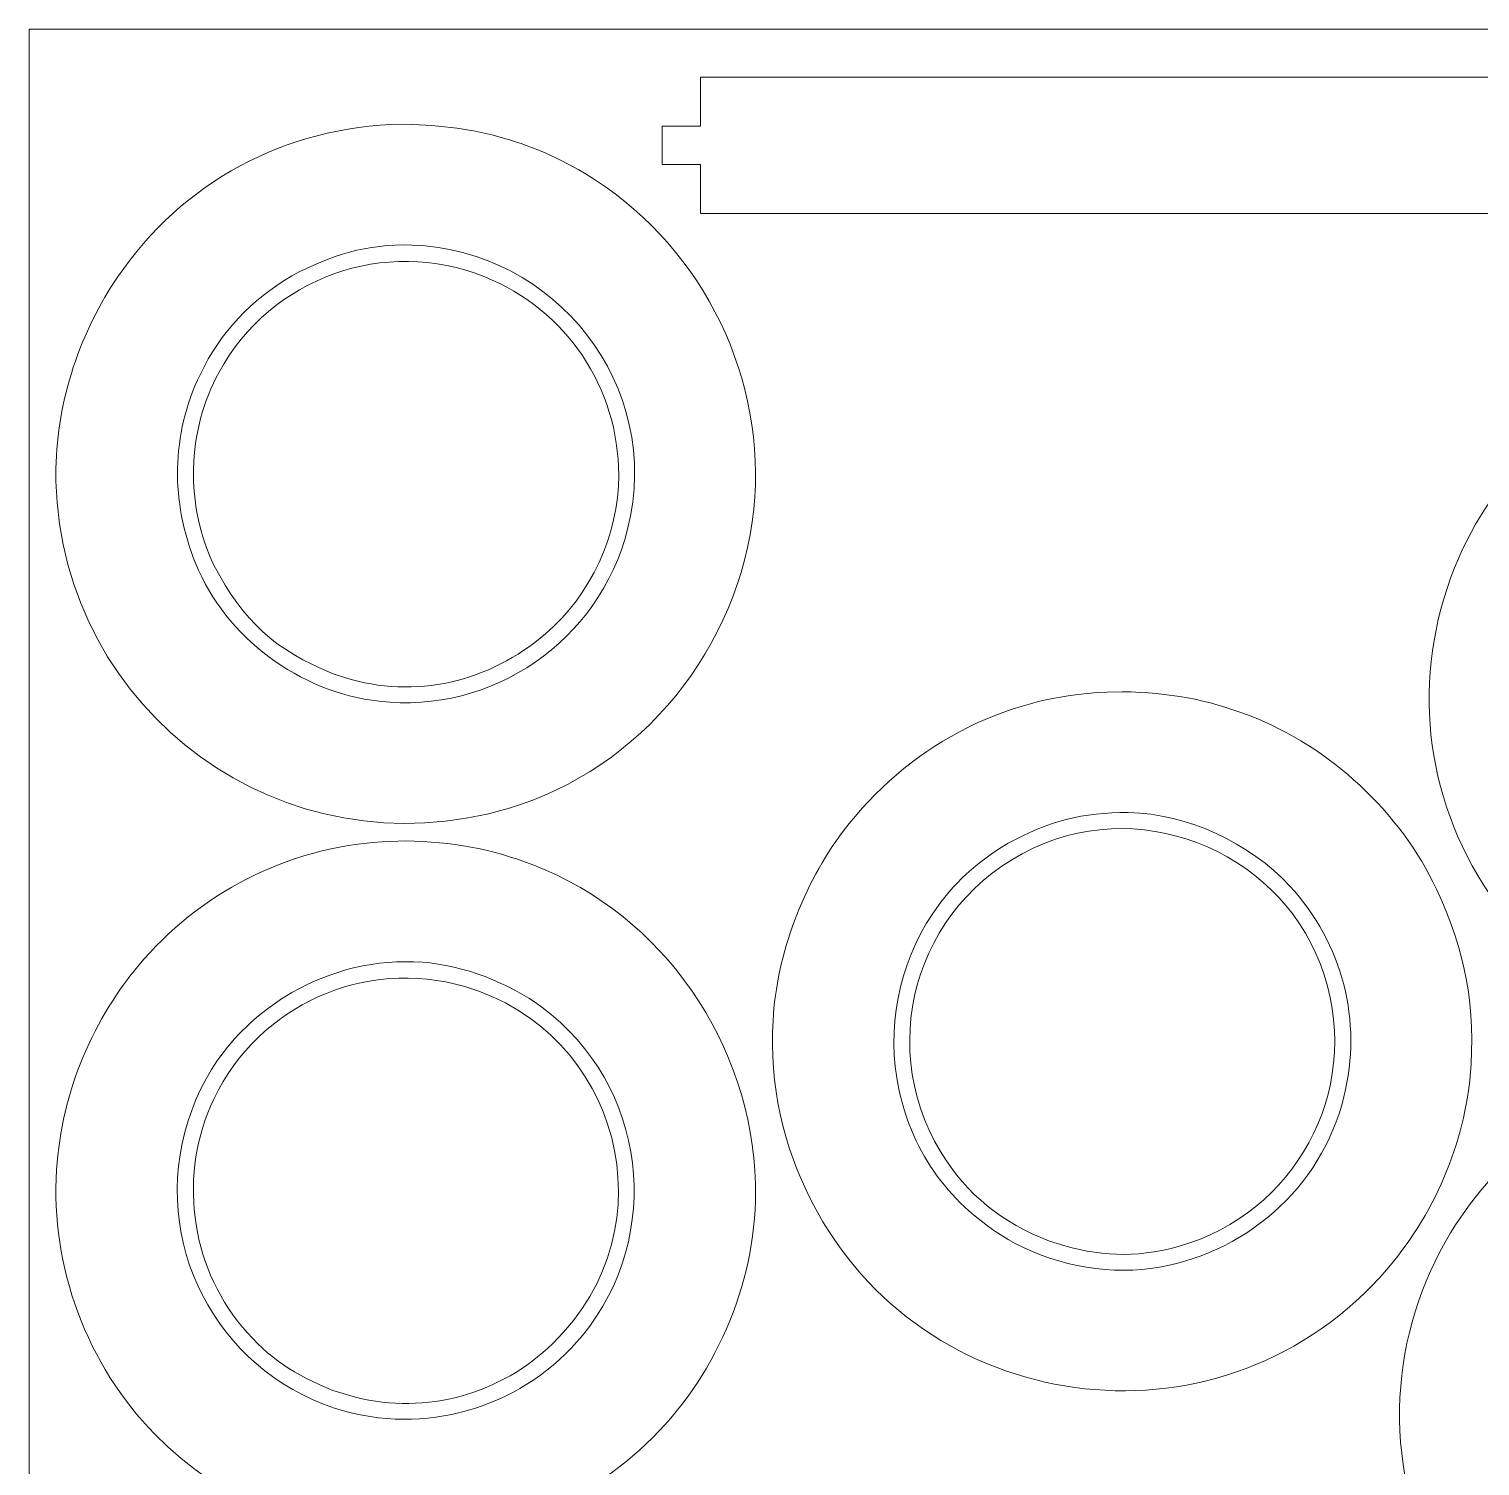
# Model space of a CAD drawing. Header units: millimetres. Extents: x 286 to 667, y 349 to 1219.
# Drawn here: x 476.4 to 573.6, y 1123.1 to 1219.3 of the extents above; entities that cross this region are included whole.
import ezdxf

# ---------------------------------------------------------------- set-up
doc = ezdxf.new("R2010")
doc.units = ezdxf.units.MM
doc.header["$MEASUREMENT"] = 0
doc.layers.add('Camada 1', color=7, linetype='Continuous')

msp = doc.modelspace()

# ---------------------------------------------------------------- linework, layer by layer
at = {"layer": 'Camada 1', "color": 3, "lineweight": 0}
msp.add_lwpolyline([(476.362, 929.323), (666.362, 929.323), (666.362, 1219.323), (476.362, 1219.323), (476.362, 929.323)], close=True, dxfattribs=at)
at = {"layer": 'Camada 1', "color": 5, "lineweight": 9}
for points, knots in [([(521.3513, 1210.2605), (521.3513, 1210.2605), (518.7762, 1210.2605), (518.7762, 1210.2605), (518.7762, 1210.2605), (518.7762, 1210.2605), (518.7762, 1212.8105), (518.7762, 1212.8105), (518.7762, 1212.8105), (518.7762, 1212.8105), (521.3513, 1212.8105), (521.3513, 1212.8105), (521.3513, 1212.8105), (521.3513, 1212.8105), (521.3513, 1216.1105), (521.3513, 1216.1105), (521.3513, 1216.1105), (521.3513, 1216.1105), (585.8512, 1216.1105), (585.8512, 1216.1105), (585.8512, 1216.1105), (585.8512, 1216.1105), (585.8512, 1212.8105), (585.8512, 1212.8105), (585.8512, 1212.8105), (585.8512, 1212.8105), (588.4262, 1212.8105), (588.4262, 1212.8105), (588.4262, 1212.8105), (588.4262, 1212.8105), (588.4262, 1210.2605), (588.4262, 1210.2605), (588.4262, 1210.2605), (588.4262, 1210.2605), (585.8512, 1210.2605), (585.8512, 1210.2605), (585.8512, 1210.2605), (585.8512, 1210.2605), (585.8512, 1206.9605), (585.8512, 1206.9605), (585.8512, 1206.9605), (585.8512, 1206.9605), (521.3513, 1206.9605), (521.3513, 1206.9605), (521.3513, 1206.9605), (521.3513, 1206.9605), (521.3513, 1210.2605), (521.3513, 1210.2605)], [0, 0, 0, 0, 0.0769231, 0.0769231, 0.0769231, 0.0769231, 0.1538462, 0.1538462, 0.1538462, 0.1538462, 0.2307692, 0.2307692, 0.2307692, 0.2307692, 0.3076923, 0.3076923, 0.3076923, 0.3076923, 0.3846154, 0.3846154, 0.3846154, 0.3846154, 0.4615385, 0.4615385, 0.4615385, 0.4615385, 0.5384615, 0.5384615, 0.5384615, 0.5384615, 0.6153846, 0.6153846, 0.6153846, 0.6153846, 0.6923077, 0.6923077, 0.6923077, 0.6923077, 0.7692308, 0.7692308, 0.7692308, 0.7692308, 0.8461538, 0.8461538, 0.8461538, 0.8461538, 1, 1, 1, 1]), ([(501.6188, 1212.9506), (506.3288, 1212.8329), (510.3295, 1211.7725), (514.3188, 1209.2007), (514.3188, 1209.2007), (521.5759, 1204.5221), (525.8283, 1195.8214), (524.9188, 1187.1756), (524.9188, 1187.1756), (523.9445, 1177.9144), (517.4294, 1169.7776), (508.4688, 1167.1257), (508.4688, 1167.1257), (493.4639, 1162.685), (478.578, 1173.4905), (478.1688, 1189.0507), (478.1688, 1189.0507), (478.0502, 1193.5602), (479.4625, 1198.299), (481.8938, 1202.1007), (481.8938, 1202.1007), (486.071, 1208.6325), (492.8353, 1212.5407), (500.5938, 1212.9256), (500.5938, 1212.9256), (500.5938, 1212.9256), (501.6188, 1212.9506), (501.6188, 1212.9506)], [0, 0, 0, 0, 0.125, 0.125, 0.125, 0.125, 0.25, 0.25, 0.25, 0.25, 0.375, 0.375, 0.375, 0.375, 0.5, 0.5, 0.5, 0.5, 0.625, 0.625, 0.625, 0.625, 0.75, 0.75, 0.75, 0.75, 1, 1, 1, 1]), ([(496.7438, 1176.1507), (492.7876, 1177.7327), (490.7286, 1179.6929), (488.7687, 1183.3757), (488.7687, 1183.3757), (486.8043, 1187.3808), (486.9398, 1192.4268), (489.0938, 1196.3507), (489.0938, 1196.3507), (492.5688, 1202.681), (500.1984, 1205.4282), (506.8938, 1202.7257), (506.8938, 1202.7257), (512.3818, 1200.5105), (515.8688, 1195.3118), (515.8688, 1189.4257), (515.8688, 1189.4257), (515.8688, 1185.4279), (514.0014, 1181.4286), (510.9688, 1178.8256), (510.9688, 1178.8256), (507.2234, 1175.6107), (502.2502, 1174.3945), (497.4937, 1175.9007), (497.4937, 1175.9007), (497.4937, 1175.9007), (496.7438, 1176.1507), (496.7438, 1176.1507)], [0, 0, 0, 0, 0.125, 0.125, 0.125, 0.125, 0.25, 0.25, 0.25, 0.25, 0.375, 0.375, 0.375, 0.375, 0.5, 0.5, 0.5, 0.5, 0.625, 0.625, 0.625, 0.625, 0.75, 0.75, 0.75, 0.75, 1, 1, 1, 1]), ([(593.6041, 1197.9363), (596.4055, 1197.8663), (598.6253, 1197.605), (601.3041, 1196.6613), (601.3041, 1196.6613), (610.5306, 1193.4108), (616.7721, 1184.7587), (617.0291, 1174.9864), (617.0291, 1174.9864), (617.1932, 1168.7454), (614.5703, 1162.4022), (610.1542, 1157.9864), (610.1542, 1157.9864), (599.4164, 1147.2493), (581.6219, 1149.538), (573.8042, 1162.0114), (573.8042, 1162.0114), (569.6107, 1168.7022), (569.0176, 1176.6672), (572.1543, 1183.9114), (572.1543, 1183.9114), (574.8183, 1190.0639), (580.3497, 1195.0435), (586.8042, 1196.9614), (586.8042, 1196.9614), (589.0664, 1197.6336), (591.2479, 1197.9363), (593.6041, 1197.9363)], [0, 0, 0, 0, 0.125, 0.125, 0.125, 0.125, 0.25, 0.25, 0.25, 0.25, 0.375, 0.375, 0.375, 0.375, 0.5, 0.5, 0.5, 0.5, 0.625, 0.625, 0.625, 0.625, 0.75, 0.75, 0.75, 0.75, 1, 1, 1, 1]), ([(549.6117, 1174.9441), (552.81, 1174.8641), (555.1859, 1174.4763), (558.1867, 1173.3191), (558.1867, 1173.3191), (563.5165, 1171.2637), (568.2404, 1166.8749), (570.6617, 1161.7191), (570.6617, 1161.7191), (572.6118, 1157.5666), (573.3338, 1153.7528), (572.9117, 1149.1691), (572.9117, 1149.1691), (572.4584, 1144.247), (570.2003, 1139.3593), (566.8617, 1135.7191), (566.8617, 1135.7191), (555.7458, 1123.5988), (536.1489, 1126.5127), (528.8367, 1140.7441), (528.8367, 1140.7441), (526.8511, 1144.6086), (525.9771, 1148.5756), (526.2117, 1152.9191), (526.2117, 1152.9191), (526.4506, 1157.3425), (528.2381, 1162.0672), (530.9117, 1165.5941), (530.9117, 1165.5941), (535.1627, 1171.2019), (541.5419, 1174.6571), (548.5867, 1174.9191), (548.5867, 1174.9191), (548.5867, 1174.9191), (549.6117, 1174.9441), (549.6117, 1174.9441)], [0, 0, 0, 0, 0.1, 0.1, 0.1, 0.1, 0.2, 0.2, 0.2, 0.2, 0.3, 0.3, 0.3, 0.3, 0.4, 0.4, 0.4, 0.4, 0.5, 0.5, 0.5, 0.5, 0.6, 0.6, 0.6, 0.6, 0.7, 0.7, 0.7, 0.7, 0.8, 0.8, 0.8, 0.8, 1, 1, 1, 1]), ([(544.7367, 1138.1441), (541.555, 1139.4168), (539.2296, 1141.1756), (537.4367, 1144.1441), (537.4367, 1144.1441), (532.912, 1151.6356), (536.0627, 1161.4614), (544.4117, 1164.7941), (544.4117, 1164.7941), (552.1658, 1167.8894), (561.2159, 1163.3914), (563.3617, 1155.2191), (563.3617, 1155.2191), (565.4535, 1147.2525), (560.5229, 1139.4705), (552.7867, 1137.6441), (552.7867, 1137.6441), (549.9288, 1136.9694), (547.4916, 1137.2258), (544.7367, 1138.1441)], [0, 0, 0, 0, 0.1666667, 0.1666667, 0.1666667, 0.1666667, 0.3333333, 0.3333333, 0.3333333, 0.3333333, 0.5, 0.5, 0.5, 0.5, 0.6666667, 0.6666667, 0.6666667, 0.6666667, 1, 1, 1, 1]), ([(501.5845, 1164.9473), (504.7855, 1164.8692), (507.1797, 1164.4811), (510.1845, 1163.3223), (510.1845, 1163.3223), (518.9041, 1159.9596), (524.7829, 1151.3166), (525.0345, 1141.9973), (525.0345, 1141.9973), (525.2029, 1135.7609), (522.5734, 1129.4112), (518.1595, 1124.9973), (518.1595, 1124.9973), (508.8253, 1115.6631), (493.903, 1115.9302), (484.7845, 1125.2223), (484.7845, 1125.2223), (480.2592, 1129.8338), (477.7737, 1136.4717), (478.2095, 1142.9223), (478.2095, 1142.9223), (478.5636, 1148.1632), (480.6082, 1153.0684), (484.0595, 1157.0223), (484.0595, 1157.0223), (488.2311, 1161.8014), (494.241, 1164.6845), (500.5845, 1164.9223), (500.5845, 1164.9223), (500.5845, 1164.9223), (501.5845, 1164.9473), (501.5845, 1164.9473)], [0, 0, 0, 0, 0.1111111, 0.1111111, 0.1111111, 0.1111111, 0.2222222, 0.2222222, 0.2222222, 0.2222222, 0.3333333, 0.3333333, 0.3333333, 0.3333333, 0.4444444, 0.4444444, 0.4444444, 0.4444444, 0.5555556, 0.5555556, 0.5555556, 0.5555556, 0.6666667, 0.6666667, 0.6666667, 0.6666667, 0.7777778, 0.7777778, 0.7777778, 0.7777778, 1, 1, 1, 1]), ([(496.7095, 1128.1473), (494.1839, 1129.1924), (492.4553, 1130.2642), (490.6595, 1132.3973), (490.6595, 1132.3973), (487.118, 1136.6042), (486.3639, 1142.7129), (488.7595, 1147.6973), (488.7595, 1147.6973), (491.7636, 1153.9476), (498.8346, 1157.1556), (505.5595, 1155.1973), (505.5595, 1155.1973), (515.8937, 1152.1879), (519.5025, 1139.1366), (511.4595, 1131.2973), (511.4595, 1131.2973), (507.9683, 1127.8945), (502.9832, 1126.5104), (498.2345, 1127.6973), (498.2345, 1127.6973), (498.2345, 1127.6973), (496.7095, 1128.1473), (496.7095, 1128.1473)], [0, 0, 0, 0, 0.1428571, 0.1428571, 0.1428571, 0.1428571, 0.2857143, 0.2857143, 0.2857143, 0.2857143, 0.4285714, 0.4285714, 0.4285714, 0.4285714, 0.5714286, 0.5714286, 0.5714286, 0.5714286, 0.7142857, 0.7142857, 0.7142857, 0.7142857, 1, 1, 1, 1]), ([(591.6064, 1149.9411), (600.0156, 1149.9411), (607.565, 1145.5615), (611.8064, 1138.3411), (611.8064, 1138.3411), (619.148, 1125.8431), (613.3184, 1109.8747), (600.2064, 1104.7411), (600.2064, 1104.7411), (589.1452, 1100.4105), (576.3281, 1105.0543), (570.8314, 1115.7411), (570.8314, 1115.7411), (562.8008, 1131.3542), (574.0054, 1149.9411), (591.6064, 1149.9411)], [0, 0, 0, 0, 0.2, 0.2, 0.2, 0.2, 0.4, 0.4, 0.4, 0.4, 0.6, 0.6, 0.6, 0.6, 1, 1, 1, 1])]:
    msp.add_open_spline(points, degree=3, knots=knots, dxfattribs=at)
at = {"layer": 'Camada 1', "color": 240, "lineweight": 9}
for points, knots in [([(493.9688, 1202.8007), (496.6331, 1204.1788), (498.9427, 1204.9566), (502.0188, 1204.8507), (502.0188, 1204.8507), (511.6118, 1204.5203), (518.8823, 1195.4847), (516.4688, 1185.8257), (516.4688, 1185.8257), (514.5964, 1178.332), (507.3725, 1173.4201), (499.8188, 1174.3007), (499.8188, 1174.3007), (494.4784, 1174.9233), (489.5646, 1178.529), (487.5188, 1183.5506), (487.5188, 1183.5506), (485.8414, 1187.6679), (485.8886, 1192.1597), (487.8188, 1196.1757), (487.8188, 1196.1757), (489.2155, 1199.0817), (491.2285, 1201.1369), (493.9688, 1202.8007)], [0, 0, 0, 0, 0.1428571, 0.1428571, 0.1428571, 0.1428571, 0.2857143, 0.2857143, 0.2857143, 0.2857143, 0.4285714, 0.4285714, 0.4285714, 0.4285714, 0.5714286, 0.5714286, 0.5714286, 0.5714286, 0.7142857, 0.7142857, 0.7142857, 0.7142857, 1, 1, 1, 1]), ([(541.9617, 1164.7941), (544.5791, 1166.2382), (547.0114, 1166.8958), (550.0117, 1166.8441), (550.0117, 1166.8441), (554.0152, 1166.7751), (558.1207, 1164.841), (560.8367, 1161.9191), (560.8367, 1161.9191), (564.3943, 1158.0917), (565.7072, 1152.8793), (564.4617, 1147.8191), (564.4617, 1147.8191), (562.9464, 1141.6627), (557.7525, 1137.187), (551.5117, 1136.3191), (551.5117, 1136.3191), (548.3543, 1135.88), (544.7197, 1136.6442), (541.9617, 1138.2691), (541.9617, 1138.2691), (538.1362, 1140.5229), (535.5677, 1143.969), (534.6367, 1148.3191), (534.6367, 1148.3191), (533.7785, 1152.3287), (534.6111, 1156.6788), (536.9117, 1160.0941), (536.9117, 1160.0941), (538.3121, 1162.1731), (539.8317, 1163.5009), (541.9617, 1164.7941)], [0, 0, 0, 0, 0.1111111, 0.1111111, 0.1111111, 0.1111111, 0.2222222, 0.2222222, 0.2222222, 0.2222222, 0.3333333, 0.3333333, 0.3333333, 0.3333333, 0.4444444, 0.4444444, 0.4444444, 0.4444444, 0.5555556, 0.5555556, 0.5555556, 0.5555556, 0.6666667, 0.6666667, 0.6666667, 0.6666667, 0.7777778, 0.7777778, 0.7777778, 0.7777778, 1, 1, 1, 1]), ([(493.9595, 1154.7973), (496.7461, 1156.3347), (499.5353, 1157.0427), (502.7345, 1156.8223), (502.7345, 1156.8223), (505.4484, 1156.6354), (508.5155, 1155.4452), (510.7095, 1153.8223), (510.7095, 1153.8223), (517.7597, 1148.6073), (518.958, 1138.5392), (513.4345, 1131.8223), (513.4345, 1131.8223), (509.6376, 1127.205), (503.4033, 1125.1734), (497.5845, 1126.7472), (497.5845, 1126.7472), (489.4634, 1128.9437), (484.6378, 1137.3373), (486.8095, 1145.4473), (486.8095, 1145.4473), (487.9262, 1149.6174), (490.296, 1152.5731), (493.9595, 1154.7973)], [0, 0, 0, 0, 0.1428571, 0.1428571, 0.1428571, 0.1428571, 0.2857143, 0.2857143, 0.2857143, 0.2857143, 0.4285714, 0.4285714, 0.4285714, 0.4285714, 0.5714286, 0.5714286, 0.5714286, 0.5714286, 0.7142857, 0.7142857, 0.7142857, 0.7142857, 1, 1, 1, 1])]:
    msp.add_open_spline(points, degree=3, knots=knots, dxfattribs=at)

doc.saveas('drawing.dxf')
